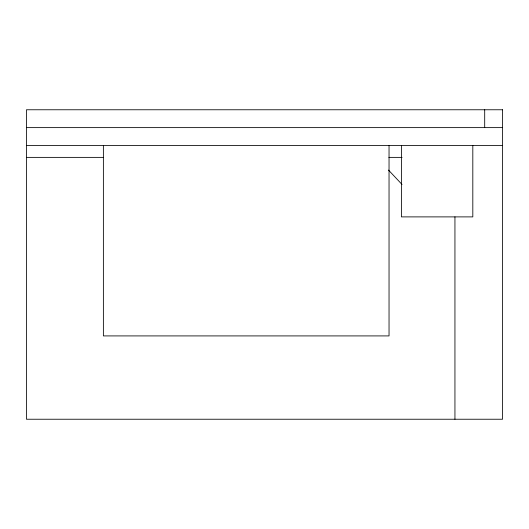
<?xml version="1.0" encoding="UTF-8"?>
<svg xmlns="http://www.w3.org/2000/svg" width="529" height="529" viewBox="0 0 529 529"><rect width="100%" height="100%" fill="white"/><g stroke="black" fill="none" stroke-linecap="round" stroke-linejoin="round"><path stroke-width="0.79" d="M26.45 127.621L502.55 127.621M26.45 145.475L502.55 145.475M26.45 157.377L103.234 157.377M388.894 157.377L402.1 157.377M388.504 170.08L402.033 184.482M484.696 109.767L484.696 127.621M472.814 145.475L472.814 216.89L401.399 216.89L401.399 145.475M454.94 216.85L454.94 419.233M389.04 145.475L389.04 335.915L103.38 335.915L103.38 145.475M502.55 109.767L26.45 109.767L26.45 419.233L502.55 419.233L502.55 109.767"/></g></svg>
